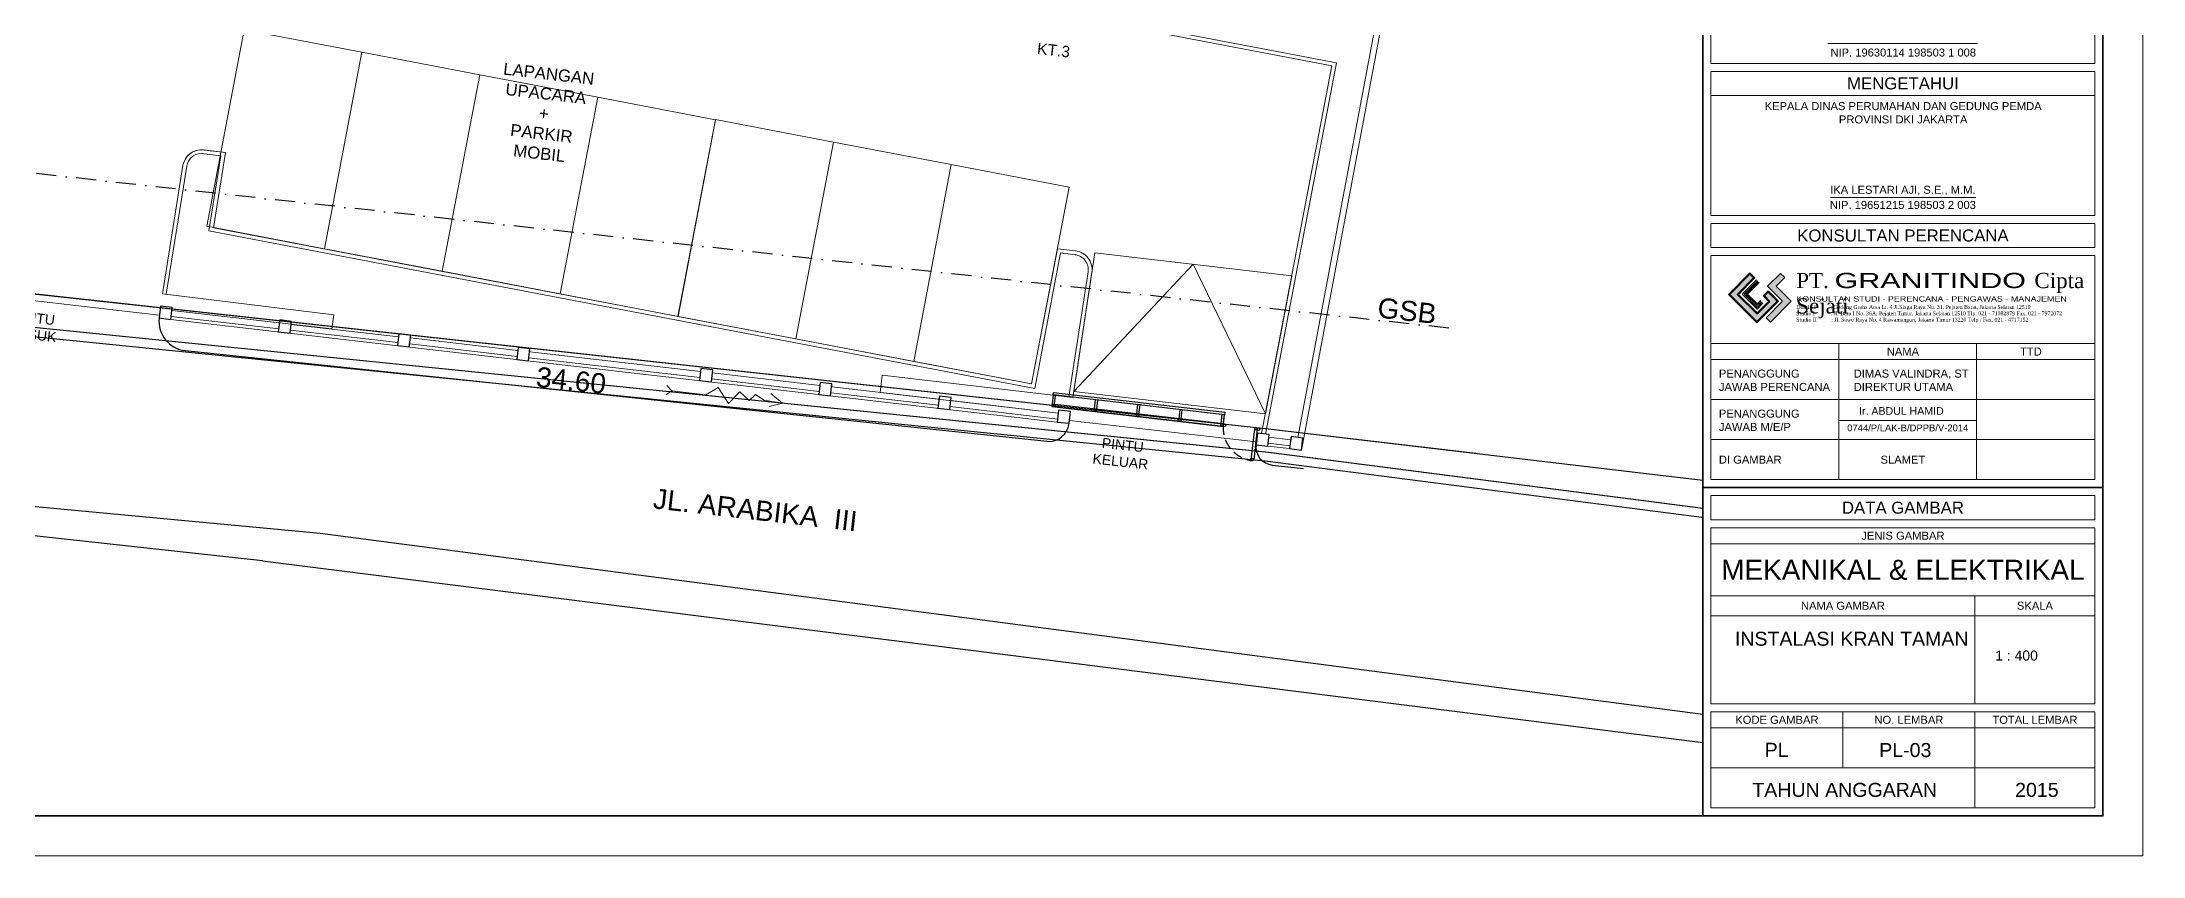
# Model space of a CAD drawing. Header units: millimetres. Extents: x -733 to 16067, y -101 to 11046.
# Drawn here: x 5564 to 16067, y 46 to 4113 of the extents above; entities that cross this region are included whole.
import ezdxf
from ezdxf.enums import TextEntityAlignment as Align

# ---------------------------------------------------------------- set-up
doc = ezdxf.new("R2010")
doc.units = ezdxf.units.MM
doc.linetypes.add('DASHDOT', pattern=[1, 0.5, -0.25, 0, -0.25])
doc.linetypes.add('DASHED2', pattern=[0.375, 0.25, -0.125])
for name, color, linetype, lineweight in [('ars', 11, 'Continuous', 5), ('GRS KOP', 1, 'Continuous', 35), ('GSB', 5, 'DASHDOT', 30), ('KOLOM', 1, 'Continuous', 30), ('kop', 7, 'Continuous', 20), ('lan', 7, 'Continuous', 15), ('line', 11, 'Continuous', 5), ('logo', 7, 'Continuous', 50), ('not', 7, 'Continuous', 20), ('PAGAR', 4, 'Continuous', 15), ('u', 6, 'Continuous', 20)]:
    doc.layers.add(name, color=color, linetype=linetype, lineweight=lineweight)
for name, color, linetype in [('batas jalan', 3, 'Continuous'), ('BESI', 10, 'Continuous'), ('REN.JALAN', 6, 'Continuous')]:
    doc.layers.add(name, color=color, linetype=linetype)
doc.styles.add('BARU', font='complex.shx')
doc.styles.get("Standard").update_dxf_attribs({"font": 'arial.ttf'})

# ---------------------------------------------------------------- blocks, each defined once
blk = doc.blocks.new('logo granitindo baru')
at = {"layer": 'logo'}
for points in [[(1.03, 1.463), (0.916, 1.574), (0.366, 1.024), (1.1, 0.289), (1.652, 0.843), (1.392, 1.098), (1.281, 0.987), (1.423, 0.84), (1.102, 0.519), (0.594, 1.025)], [(1.721, 1.576), (1.381, 1.236), (1.771, 0.842), (1.341, 0.407), (1.454, 0.294), (2.001, 0.844), (1.609, 1.237), (1.835, 1.464)]]:
    blk.add_hatch(color=8, dxfattribs=at).paths.add_polyline_path(points)
at = {"layer": 'Defpoints'}
blk.add_point((9.7, 0), dxfattribs=at)
at = {"layer": 'logo'}
blk.add_lwpolyline([(1.03, 1.463), (0.916, 1.574), (0.366, 1.024), (1.1, 0.289), (1.652, 0.843), (1.392, 1.098), (1.281, 0.987), (1.423, 0.84), (1.102, 0.519), (0.594, 1.025), (1.03, 1.463), (0.916, 1.574)], dxfattribs=at)
at = {"layer": 'logo', "lineweight": 13}
for points in [[(1.089, 1.403), (0.713, 1.026), (1.101, 0.638), (1.258, 0.794)], [(1.112, 1.38), (0.759, 1.026), (1.101, 0.683), (1.235, 0.817)], [(1.134, 1.357), (0.803, 1.026), (1.101, 0.728), (1.213, 0.839)], [(1.157, 1.334), (0.85, 1.026), (1.101, 0.775), (1.189, 0.863)]]:
    blk.add_lwpolyline(points, dxfattribs=at)
at = {"layer": 'logo', "lineweight": 0}
blk.add_lwpolyline([(1.721, 1.576), (1.381, 1.236), (1.771, 0.842), (1.341, 0.407), (1.454, 0.294), (2.001, 0.844), (1.609, 1.237), (1.835, 1.464), (1.721, 1.576)], dxfattribs=at)
at = {"layer": 'logo', "insert": (2.134, 1.589), "char_height": 0.4, "width": 7.66452, "attachment_point": 1}
blk.add_mtext('{\\fTimes New Roman|b0|i0|c0|p18;PT. \\fCityBlueprint|b0|i0|c2|p2;\\W1.5;GRANITINDO \\fTimes New Roman|b0|i0|c0|p18;\\W1;Cipta Sejati}', dxfattribs=at)
at = {"layer": 'logo', "insert": (2.134, 0.975), "char_height": 0.1, "attachment_point": 1}
blk.add_mtext_dynamic_manual_height_columns('{\\f@Arial Unicode MS|b0|i0|c0|p34;\\H1.4x;\\W1.2;KONSULTAN STUDI - PERENCANA - PENGAWAS - MANAJEMEN\\fTimes New Roman|b0|i0|c0|p18;\\P\\pt0.9;\\H0.71429x;\\W1;Domisili ^I: Gedung Graha Arsa Lt. 4 Jl.Siaga Raya No. 31, Pejaten Barat, Jakarta Selatan 12510\\PStudio I ^I: Jl. Batu I No. 36A, Pejaten Timur, Jakarta Selatan 12510 Tlp. 021 - 71082879 Fax. 021 - 7972072\\PStudio II          : Jl. Sawo Raya No. 4 Rawamangun, Jakarta Timur 13220 Telp / Fax. 021 - 4717152}', width=9.56937, gutter_width=0, heights=[1.67], dxfattribs=at)
blk = doc.blocks.new('kop')
at = {"layer": 'GRS KOP'}
for p, q in [((73, 1), (73, 54)), ((83, 1), (83, 54)), ((73, 9.2), (83, 9.2))]:
    blk.add_line(p, q, dxfattribs=at)
blk.add_lwpolyline([(1, 54), (83, 54), (83, 1), (1, 1)], close=True, dxfattribs=at)
at = {"layer": 'kop', "color": 7}
for p in [(84, 55), (84, 55), (0, 0)]:
    blk.add_line(p, (84, 0), dxfattribs=at)
at = {"layer": 'kop'}
for p, q in [((73.2, 19.8), (73.2, 23.4)), ((82.8, 19.8), (82.8, 23.4)), ((76.127, 20.296), (79.863, 20.296)), ((82.8, 19.8), (73.2, 19.8)), ((73.2, 16), (73.2, 19.6)), ((82.8, 19.6), (73.2, 19.6)), ((82.8, 16), (82.8, 19.6)), ((82.8, 19), (73.2, 19)), ((82.8, 16), (73.2, 16)), ((73.2, 9.4), (73.2, 15)), ((82.8, 15), (73.2, 15)), ((82.8, 9.4), (82.8, 15)), ((82.8, 12.8), (73.2, 12.8)), ((76.4, 9.4), (76.4, 12.8)), ((79.842, 9.4), (79.842, 12.8)), ((82.8, 12.4), (73.2, 12.4)), ((73.2, 12.4), (73.2, 11.4)), ((82.8, 11.4), (73.2, 11.4)), ((82.8, 10.4), (73.2, 10.4)), ((82.8, 9.4), (73.2, 9.4)), ((73.2, 7.8), (82.8, 7.8)), ((73.2, 6.5), (82.8, 6.5)), ((79.8, 3.8), (79.8, 6.5)), ((73.2, 6), (82.8, 6)), ((73.2, 3.2), (82.8, 3.2)), ((76.5, 2.2), (76.5, 3.6)), ((79.8, 1.2), (79.8, 3.6)), ((73.2, 2.2), (82.8, 2.2))]:
    blk.add_line(p, q, dxfattribs=at)
for points in [[(76.189, 16.449), (79.826, 16.449)], [(76.4, 10.882), (79.842, 10.882)]]:
    blk.add_lwpolyline(points, dxfattribs=at)
for points in [[(73.2, 15.2), (82.8, 15.2), (82.8, 15.8), (73.2, 15.8)], [(73.2, 8.4), (82.8, 8.4), (82.8, 9), (73.2, 9)], [(73.2, 3.8), (82.8, 3.8), (82.8, 8.2), (73.2, 8.2)], [(73.2, 1.2), (82.8, 1.2), (82.8, 3.6), (73.2, 3.6)]]:
    blk.add_lwpolyline(points, close=True, dxfattribs=at)
at = {"xscale": 0.9500000000000455, "yscale": 0.9500000000000455, "zscale": 0.9500000000000455}
blk.add_blockref('logo granitindo baru', (73.307, 13.056), dxfattribs=at)
at = {"layer": 'kop'}
for s, height, p in [('NIP. 19630114 198503 1 008', 0.19926, (78.009, 20.071)), ('MENGETAHUI', 0.3, (78, 19.3)), ('NIP. 19651215 198503 2 003', 0.2, (77.999, 16.264)), ('IKA LESTARI AJI, S.E., M.M.', 0.2, (77.999, 16.625)), ('KONSULTAN PERENCANA', 0.3, (78, 15.5)), ('NAMA', 0.2, (78, 12.6)), ('TTD', 0.2, (81.2, 12.6)), ('DATA GAMBAR', 0.3, (78, 8.7)), ('JENIS GAMBAR', 0.2, (78, 8)), ('MEKANIKAL & ELEKTRIKAL', 0.5, (78, 7.146)), ('NAMA GAMBAR', 0.2, (76.5, 6.25)), ('SKALA', 0.2, (81.3, 6.25)), ('KODE GAMBAR', 0.2, (74.85, 3.4)), ('NO. LEMBAR', 0.2, (78.15, 3.4)), ('TOTAL LEMBAR', 0.2, (81.3, 3.4)), ('PL', 0.35, (74.844, 2.65)), ('TAHUN ANGGARAN', 0.35, (76.545, 1.65)), ('2015', 0.35, (81.349, 1.65))]:
    blk.add_text(s, height=height, dxfattribs=at).set_placement(p, align=Align.MIDDLE)
blk.add_text('0744/P/LAK-B/DPPB/V-2014', height=0.16877, dxfattribs=at).set_placement((78.122, 10.609), align=Align.CENTER)
at = {"layer": 'kop', "insert": (74.022, 18.833), "char_height": 0.2, "attachment_point": 1, "style": 'BARU'}
blk.add_mtext_dynamic_manual_height_columns('\\pi0.5226;{\\fArial|b0|i0|c0|p34;KEPALA DINAS PERUMAHAN DAN GEDUNG PEMDA\\P\\pi2.3784;PROVINSI DKI JAKARTA}', width=7.94943, gutter_width=1.5, heights=[0], dxfattribs=at)
at = {"layer": 'kop', "attachment_point": 1}
for s, insert, char_height, width in [('PENANGGUNG\\PJAWAB PERENCANA', (73.4, 12.15), 0.2, 8.33062), ('DIMAS VALINDRA, ST\\PDIREKTUR UTAMA', (76.77, 12.15), 0.2, 8.16499), ('PENANGGUNG\\PJAWAB M/E/P', (73.4, 11.15), 0.2, 8.79211), ('\\pi0.69141;Ir. ABDUL HAMID', (76.213, 11.211), 0.1893, 3.45995), ('DI GAMBAR', (73.4, 10), 0.2, 7.59768)]:
    blk.add_mtext(s, dxfattribs=dict(at, insert=insert, char_height=char_height, width=width))
at = {"layer": 'kop', "style": 'BARU', "flags": 4}
for p, height in [((73.8, 5.4), 0.35), ((80.303, 5.382), 0.25), ((73.8, 4.9), 0.35), ((80.303, 4.882), 0.25), ((73.8, 4.4), 0.35), ((80.303, 4.382), 0.25)]:
    blk.add_attdef('-', p, '', height=height, dxfattribs=at)
at = {"layer": 'kop', "flags": 4}
for tag, p in [('AR-00', (78.057, 2.648)), ('00', (81.238, 2.647))]:
    blk.add_attdef(tag, text='', height=0.35, dxfattribs=at).set_placement(p, align=Align.MIDDLE)
blk = doc.blocks.new('PINTU GERBANG2')
for points in [[(-0.011, 5.135), (-0.008, 5.135), (-0.008, 0.822), (-0.011, 0.822)], [(0.055, 5.135), (-0.008, 5.135), (-0.008, 0.822), (0.055, 0.822)], [(0.286, 5.135), (0.055, 5.135), (0.055, 5.072), (0.286, 5.072)], [(0.286, 5.135), (0.349, 5.135), (0.349, 0.822), (0.286, 0.822)], [(0.286, 4.072), (0.055, 4.072), (0.055, 4.01), (0.286, 4.01)], [(0.286, 3.01), (0.055, 3.01), (0.055, 2.947), (0.286, 2.947)], [(0.286, 1.947), (0.055, 1.947), (0.055, 1.885), (0.286, 1.885)], [(0.286, 0.885), (0.055, 0.885), (0.055, 0.822), (0.286, 0.822)]]:
    blk.add_lwpolyline(points, close=True)
for points in [[(0.024, 0.822), (0.298, 0.822)], [(-0.749, 0.028), (0.025, 0.028)], [(0.025, -0.034), (-0.749, -0.034)]]:
    blk.add_lwpolyline(points)
for centre in [(0.024, 5.104), (0.024, 4.041), (0.024, 2.979), (0.024, 1.916), (0.024, 0.854), (0.024, 0.791), (-0.744, -0.003), (0.025, -0.003), (0.025, -0.065)]:
    blk.add_circle(centre, 0.0313)
at = {"linetype": 'DASHED2'}
blk.add_arc((0.051, -0.003), 0.826, 91.7603, 180, dxfattribs=at)

msp = doc.modelspace()

# ---------------------------------------------------------------- linework, layer by layer
at = {"layer": 'ars'}
msp.add_lwpolyline([(5000, 2910), (5994, 2801)], dxfattribs=at)
at = {"layer": 'batas jalan'}
for p, q in [((11680, 2180), (4801, 2932)), ((6280, 2571), (10588, 2118)), ((6280, 2571), (10588, 2118)), ((13867, 1922), (11680, 2180)), ((13867, 1922), (11680, 2180)), ((11714, 1999), (11871, 1982))]:
    msp.add_line(p, q, dxfattribs=at)
for points in [[(13862, 7536), (2200, 9391), (1930, 9231), (887, 3174), (1036, 3054), (3391, 2856), (11692, 2018), (13862, 1738)], [(13855, 7490), (2209, 9342), (1972, 9202), (937, 3193), (1054, 3099), (3396, 2902), (11697, 2064), (13868, 1784)], [(1566, 3056), (3396, 2902), (11696, 2064), (13867, 1784)], [(-533, 2467), (496, 2264), (6955, 1658), (13867, 755)], [(-533, 2467), (496, 2264), (6955, 1658), (13867, 755)], [(6666, 1521), (4670, 1739)], [(6666, 1521), (4670, 1739)], [(6666, 1521), (13867, 612)]]:
    msp.add_lwpolyline(points, dxfattribs=at)
for centre, radius, start, end in [((6296, 2718), 148, 173.9903, 263.9902), ((10598, 2218), 101, 263.9902, 353.4064), ((10598, 2218), 101, 263.9902, 353.4064), ((11724, 2090), 91.6, 173.9903, 263.9902)]:
    msp.add_arc(centre, radius, start, end, dxfattribs=at)
at = {"layer": 'GSB', "ltscale": 200}
msp.add_line((12597, 2683), (3597, 3667), dxfattribs=at)
at = {"layer": 'KOLOM'}
for points in [[(6149, 2734), (6208, 2727), (6215, 2786), (6156, 2793)], [(6745, 2665), (6804, 2658), (6811, 2717), (6752, 2724)], [(6745, 2665), (6804, 2658), (6811, 2717), (6752, 2724)], [(7341, 2596), (7400, 2589), (7407, 2648), (7348, 2655)], [(7341, 2596), (7400, 2589), (7407, 2648), (7348, 2655)], [(7937, 2527), (7996, 2520), (8003, 2580), (7944, 2586)], [(7937, 2527), (7996, 2520), (8003, 2580), (7944, 2586)], [(8851, 2421), (8910, 2414), (8917, 2474), (8858, 2481)], [(8851, 2421), (8910, 2414), (8917, 2474), (8858, 2481)], [(9447, 2352), (9506, 2345), (9513, 2405), (9454, 2412)], [(9447, 2352), (9506, 2345), (9513, 2405), (9454, 2412)], [(10043, 2283), (10102, 2277), (10109, 2336), (10050, 2343)], [(10043, 2283), (10102, 2277), (10109, 2336), (10050, 2343)], [(10639, 2214), (10699, 2208), (10706, 2267), (10646, 2274)], [(10639, 2214), (10699, 2208), (10706, 2267), (10646, 2274)], [(11633, 2100), (11692, 2093), (11699, 2152), (11640, 2159)], [(11801, 2081), (11861, 2074), (11867, 2134), (11808, 2141)]]:
    msp.add_lwpolyline(points, close=True, dxfattribs=at)
at = {"layer": 'kop', "color": 7}
for p in [(16067, 11046), (16067, 11046), (-733, 46)]:
    msp.add_line(p, (16067, 46), dxfattribs=at)
at = {"layer": 'lan'}
for p, q in [((6208, 2727), (10639, 2214)), ((6208, 2727), (10639, 2214)), ((10699, 2207), (10699, 2208)), ((10699, 2207), (10699, 2208)), ((11692, 2093), (11801, 2081))]:
    msp.add_line(p, q, dxfattribs=at)
msp.add_lwpolyline([(10722, 2367), (11680, 2255), (11812, 2945), (10827, 3059)], close=True, dxfattribs=at)
msp.add_lwpolyline([(10722, 2367), (11319, 3002), (11680, 2255)], dxfattribs=at)
at = {"layer": 'line'}
for p, q in [((8713, 2370), (8683, 2350)), ((8713, 2370), (8683, 2350)), ((8687, 2396), (8713, 2370)), ((8687, 2396), (8713, 2370)), ((8713, 2370), (8882, 2350)), ((8713, 2370), (8882, 2350)), ((8882, 2350), (8944, 2386)), ((8882, 2350), (8944, 2386)), ((8944, 2386), (8995, 2306)), ((8944, 2386), (8995, 2306)), ((8995, 2306), (9052, 2364)), ((8995, 2306), (9052, 2364)), ((9052, 2364), (9099, 2322)), ((9052, 2364), (9099, 2322)), ((9099, 2322), (9131, 2352)), ((9099, 2322), (9131, 2352)), ((9099, 2322), (9131, 2352)), ((9099, 2322), (9131, 2352)), ((9131, 2352), (9174, 2324)), ((9131, 2352), (9174, 2324)), ((9131, 2352), (9174, 2324)), ((9131, 2352), (9174, 2324)), ((9174, 2324), (9265, 2309)), ((9174, 2324), (9265, 2309)), ((9174, 2324), (9265, 2309)), ((9174, 2324), (9265, 2309)), ((9207, 2357), (9265, 2309)), ((9207, 2357), (9265, 2309)), ((9207, 2357), (9265, 2309)), ((9207, 2357), (9265, 2309)), ((9265, 2309), (9199, 2292)), ((9265, 2309), (9199, 2292)), ((9265, 2309), (9199, 2292)), ((9265, 2309), (9199, 2292))]:
    msp.add_line(p, q, dxfattribs=at)
at = {"layer": 'PAGAR'}
for p, q in [((11842, 2137), (12855, 7521)), ((11861, 2074), (12884, 7515)), ((6150, 2748), (5217, 2856)), ((6747, 2680), (6210, 2742)), ((6747, 2680), (6210, 2742)), ((6750, 2709), (6214, 2771)), ((6750, 2709), (6214, 2771)), ((7343, 2611), (6806, 2673)), ((7343, 2611), (6806, 2673)), ((7346, 2640), (6810, 2702)), ((7346, 2640), (6810, 2702)), ((7942, 2572), (7406, 2634)), ((7942, 2572), (7406, 2634)), ((7939, 2542), (7402, 2604)), ((7939, 2542), (7402, 2604)), ((8852, 2436), (7998, 2535)), ((8852, 2436), (7998, 2535)), ((8856, 2466), (8002, 2565)), ((8856, 2466), (8002, 2565)), ((9449, 2367), (8912, 2429)), ((9449, 2367), (8912, 2429)), ((9452, 2397), (8916, 2459)), ((9452, 2397), (8916, 2459)), ((10045, 2298), (9508, 2360)), ((10045, 2298), (9508, 2360)), ((10048, 2328), (9512, 2390)), ((10048, 2328), (9512, 2390)), ((10645, 2259), (10108, 2321)), ((10645, 2259), (10108, 2321)), ((10641, 2229), (10104, 2291)), ((10641, 2229), (10104, 2291)), ((11634, 2115), (10701, 2222)), ((11803, 2095), (11694, 2108)), ((11806, 2125), (11697, 2138))]:
    msp.add_line(p, q, dxfattribs=at)
for points in [[(10798, 4225), (12012, 3993), (11661, 2157)], [(10801, 4244), (12035, 4009), (11680, 2153)]]:
    msp.add_lwpolyline(points, dxfattribs=at)
msp.add_lwpolyline([(6166, 2855), (6268, 3495, -0.368653), (6360, 3574), (6481, 3561), (6421, 3185), (10511, 2405), (10640, 3080), (10730, 3070, -0.424868), (10812, 2962), (10717, 2337)], format="xyb", dxfattribs=at)
at = {"layer": 'REN.JALAN'}
msp.add_lwpolyline([(12732, 2056), (11680, 2180), (4801, 2932)], dxfattribs=at)
at = {"layer": 'u'}
for points in [[(6387, 3192), (6976, 3080), (7163, 4062), (6574, 4174)], [(6976, 3080), (7565, 2967), (7752, 3949), (7163, 4062)], [(7565, 2967), (8154, 2855), (8342, 3837), (7752, 3949)], [(8154, 2855), (8744, 2742), (8931, 3724), (8342, 3837)], [(8743, 2742), (9333, 2630), (9520, 3612), (8931, 3725)], [(9333, 2630), (9922, 2517), (10109, 3500), (9520, 3612)], [(9922, 2517), (10511, 2405), (10699, 3387), (10109, 3500)]]:
    msp.add_lwpolyline(points, close=True, dxfattribs=at)
for points in [[(6166, 2855), (6268, 3495, -0.401693), (6371, 3574), (6481, 3561), (6421, 3185), (10511, 2405), (10640, 3080), (10730, 3070, -0.424868), (10812, 2962), (10717, 2337)], [(10697, 2340), (10793, 2965, 0.424868), (10728, 3050), (10656, 3059), (10527, 2382), (6398, 3170), (6458, 3544), (6359, 3555, 0.364776), (6287, 3492), (6185, 2853)]]:
    msp.add_lwpolyline(points, format="xyb", dxfattribs=at)
for points in [[(6156, 2793), (6215, 2786), (6214, 2771), (7013, 2679), (7022, 2749), (6166, 2855)], [(6166, 2855), (7022, 2749)], [(10706, 2267), (10706, 2267), (10646, 2274), (10645, 2259), (10108, 2321), (10109, 2336), (10050, 2343), (10048, 2328), (9512, 2390), (9513, 2405), (9454, 2412), (9452, 2397), (8916, 2459), (8917, 2474), (8858, 2481), (8856, 2466), (8002, 2565), (8003, 2580), (7944, 2586), (7942, 2572), (7406, 2634), (7407, 2648), (7348, 2655), (7346, 2640), (6810, 2702), (6811, 2717), (6752, 2724), (6750, 2709), (6214, 2771), (6215, 2786), (6156, 2793)], [(6175, 2791), (6175, 2791), (6215, 2786), (6214, 2771), (6750, 2709), (6752, 2724), (6811, 2717), (6810, 2702), (7346, 2640), (7348, 2655), (7407, 2648), (7406, 2634), (7942, 2572), (7944, 2586), (8003, 2580), (8002, 2565), (8856, 2466), (8858, 2481), (8917, 2474), (8916, 2459), (9452, 2397), (9454, 2412), (9513, 2405), (9512, 2390), (10048, 2328), (10050, 2343), (10109, 2336), (10108, 2321), (10645, 2259), (10646, 2273)], [(10706, 2267), (10646, 2273), (10645, 2259), (9754, 2362), (9764, 2448), (10717, 2337)]]:
    msp.add_lwpolyline(points, dxfattribs=at)

# ---------------------------------------------------------------- block references
at = {"layer": 'BESI', "xscale": 200, "yscale": 200, "zscale": 200, "rotation": 83.40635701652013}
msp.add_blockref('PINTU GERBANG2', (11632, 2175), dxfattribs=at)
at = {"layer": 'kop'}
ref = msp.add_blockref('kop', (-733, 46), dxfattribs=dict(at, xscale=200, yscale=200, zscale=200))
ref.add_attrib('-', 'INSTALASI KRAN TAMAN', (14027, 1096), dxfattribs={"height": 70, "flags": 4})
ref.add_attrib('-', '1 : 400', (15328, 1022), dxfattribs={"height": 50, "flags": 4})
ref.add_attrib('AR-00', 'PL-03', dxfattribs={"height": 70, "flags": 4}).set_placement((14879, 575), align=Align.MIDDLE)
ref.add_attrib('-', 'SLAMET', dxfattribs={"height": 40}).set_placement((14867, 2026), align=Align.MIDDLE)

# ---------------------------------------------------------------- texts
at = {"layer": 'not', "attachment_point": 1}
for s, width, insert, char_height, rotation in [('\\pi0.0193;KT.3', 0.946, (10542, 4109), 56, 353.7433), ('\\pi-219.5;LAPANGAN \\P\\pi-197.13;UPACARA\\P\\pi-17.561;+ \\P\\pi-150.02;PARKIR \\P\\pi-123.56;MOBIL', 4.5, (8092, 3985), 60, 353.5015), ('\\pi-98.047;PINTU \\P\\pi-120.32;MASUK', 2.44, (5520, 2760), 50, 353.6667), ('\\pi-137.45;GSB', 5.25, (12384, 2821), 100, 353.5015), ('\\pi-167.42;34.60', 2.19, (8207, 2473), 100, 354.0069), ('\\pi-167.42;34.60', 2.19, (8207, 2473), 100, 354.0069), ('\\pi-97.991;PINTU \\P\\pi-135.47;KELUAR', 2.55, (10963, 2125), 50, 353.6667), ('\\pi153.34;JL. ARABIKA  III', 1315.21, (8474, 1900), 100, 353.5015)]:
    msp.add_mtext_dynamic_manual_height_columns(s, width=width, gutter_width=12.5, heights=[0], dxfattribs=dict(at, insert=insert, char_height=char_height, rotation=rotation))

doc.saveas('drawing.dxf')
